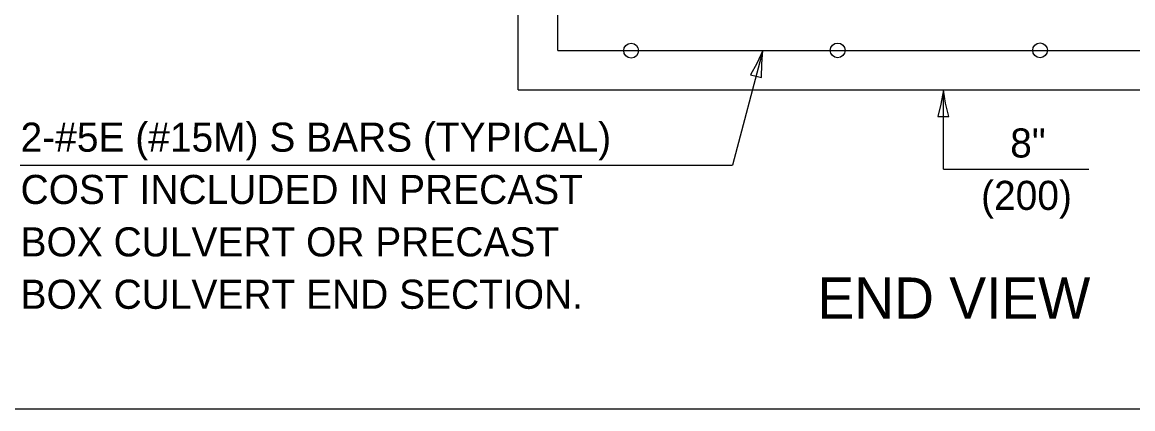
# Model space of a CAD drawing. Extents: x 2262347 to 2262977, y -3123475 to -3123075.
# Drawn here: x 2262490.8 to 2262607, y -3123475 to -3123434.5 of the extents above; entities that cross this region are included whole.
import ezdxf

# ---------------------------------------------------------------- set-up
doc = ezdxf.new("R2010")
doc.units = 0
for name, color, linetype in [('Default', 7, 'Continuous'), ('RD_Pr_Roadway_Dimensions', 7, 'Continuous'), ('RD_Pr_Roadway_Items', 7, 'Continuous'), ('RD_Pr_Roadway_Notes', 7, 'Continuous')]:
    doc.layers.add(name, color=color, linetype=linetype)

msp = doc.modelspace()

# ---------------------------------------------------------------- linework, layer by layer
at = {"layer": 'Default'}
msp.add_lwpolyline([(2262346.94, -3123474.99), (2262976.94, -3123474.99), (2262976.94, -3123074.99), (2262346.94, -3123074.99)], close=True, dxfattribs=at)
at = {"layer": 'RD_Pr_Roadway_Dimensions'}
for q in [(2262587.21, -3123441.57), (2262602.46, -3123449.88)]:
    msp.add_line((2262587.21, -3123449.88), q, dxfattribs=at)
msp.add_lwpolyline([(2262586.63, -3123444.37), (2262587.21, -3123444.37), (2262587.8, -3123444.37), (2262587.45, -3123442.97), (2262587.21, -3123441.57), (2262586.94, -3123443.06)], close=True, dxfattribs=at)
at = {"layer": 'RD_Pr_Roadway_Items'}
for p, q in [((2262542.7, -3123441.57), (2262542.7, -3123367.92)), ((2262546.83, -3123437.44), (2262546.83, -3123372.05)), ((2262546.83, -3123437.44), (2262610.15, -3123437.44)), ((2262542.7, -3123441.57), (2262614.28, -3123441.57))]:
    msp.add_line(p, q, dxfattribs=at)
for centre in [(2262554.52, -3123437.46), (2262576.14, -3123437.44), (2262597.34, -3123437.43)]:
    msp.add_circle(centre, 0.774, dxfattribs=at)
at = {"layer": 'RD_Pr_Roadway_Notes'}
for p in [(2262568.31, -3123437.44), (2262490.54, -3123449.45)]:
    msp.add_line(p, (2262565.14, -3123449.45), dxfattribs=at)
msp.add_lwpolyline([(2262567.03, -3123439.99), (2262567.6, -3123440.15), (2262568.16, -3123440.29), (2262568.19, -3123438.85), (2262568.31, -3123437.44), (2262567.67, -3123438.81)], close=True, dxfattribs=at)

# ---------------------------------------------------------------- texts
at = {"layer": 'RD_Pr_Roadway_Dimensions'}
for s, p in [('8"', (2262594.21, -3123448.66)), ('(200)', (2262591.16, -3123454.15))]:
    msp.add_text(s, height=3.048, dxfattribs=at).set_placement(p)
at = {"layer": 'RD_Pr_Roadway_Notes'}
for s, height, p in [('2-#5E (#15M) S BARS (TYPICAL)', 3.048, (2262490.59, -3123448.05)), ('COST INCLUDED IN PRECAST', 3.048, (2262490.59, -3123453.53)), ('BOX CULVERT OR PRECAST', 3.048, (2262490.59, -3123459.02)), ('BOX CULVERT END SECTION.', 3.048, (2262490.59, -3123464.51)), ('END VIEW', 4.32, (2262574.03, -3123465.55))]:
    msp.add_text(s, height=height, dxfattribs=at).set_placement(p)

doc.saveas('drawing.dxf')
